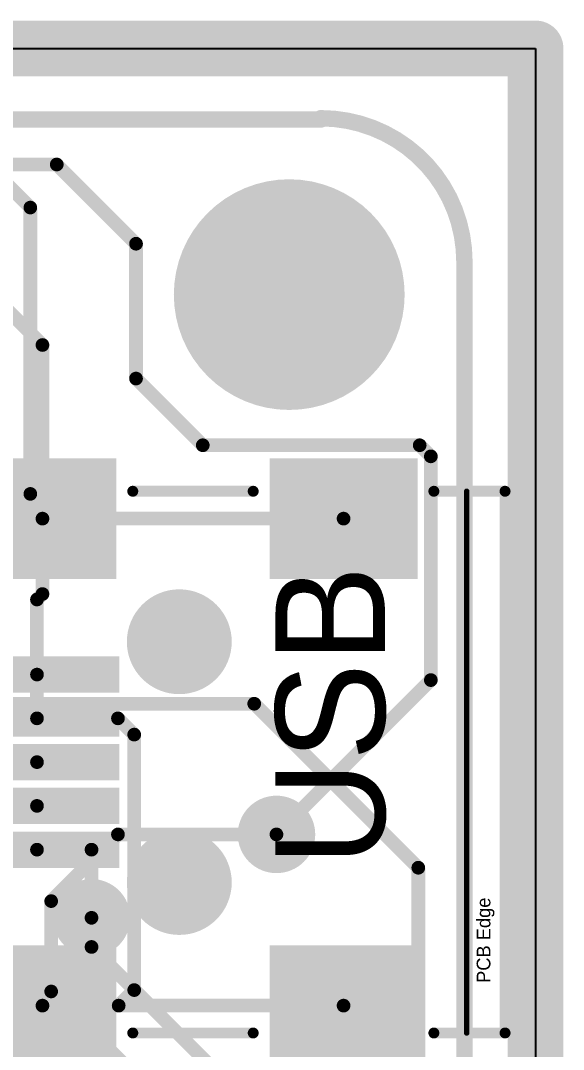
# Model space of a CAD drawing. Extents: x 50.3 to 133.3, y 75.7 to 118.9.
# Drawn here: x 123.39 to 133.31, y 99.91 to 118.71 of the extents above; entities that cross this region are included whole.
import ezdxf

# ---------------------------------------------------------------- set-up
doc = ezdxf.new("R2010")
doc.units = 0
doc.layers.get('0').update_dxf_attribs({"linetype": 'CONTINUOUS'})
for name, color, linetype in [('BOTTOMLAYER', 5, 'CONTINUOUS'), ('BOTTOMSOLDER', 6, 'CONTINUOUS'), ('INTERNALPLANE1', 76, 'CONTINUOUS'), ('INTERNALPLANE2', 16, 'CONTINUOUS'), ('KEEPOUTLAYER', 6, 'CONTINUOUS'), ('MECHANICAL1', 6, 'CONTINUOUS'), ('MULTILAYER', 9, 'CONTINUOUS'), ('PADHOLELAYER', 156, 'CONTINUOUS'), ('TOPLAYER', 1, 'CONTINUOUS'), ('TOPOVERLAY', 2, 'CONTINUOUS'), ('TOPPASTE', 8, 'CONTINUOUS'), ('TOPSOLDER', 216, 'CONTINUOUS'), ('VIAHOLELAYER', 16, 'CONTINUOUS')]:
    doc.layers.add(name, color=color, linetype=linetype)

# ---------------------------------------------------------------- blocks, each defined once
blk = doc.blocks.new('M____USB_26')
at = {"layer": 'BOTTOMLAYER', "const_width": 0.3}
for points in [[(-0.35, 2.2, 1), (-0.05, 2.2, 1)], [(-0.35, -2.2, 1), (-0.05, -2.2, 1)]]:
    blk.add_lwpolyline(points, format="xyb", close=True, dxfattribs=at)
at = {"layer": 'BOTTOMSOLDER', "const_width": 0.402}
for points in [[(-0.401, 2.2, 1), (0.001, 2.2, 1)], [(-0.401, -2.2, 1), (0.001, -2.2, 1)]]:
    blk.add_lwpolyline(points, format="xyb", close=True, dxfattribs=at)
at = {"layer": 'INTERNALPLANE1', "const_width": 0.958}
for points in [[(-0.679, 2.2, 1), (0.279, 2.2, 1)], [(-0.679, -2.2, 1), (0.279, -2.2, 1)]]:
    blk.add_lwpolyline(points, format="xyb", close=True, dxfattribs=at)
at = {"layer": 'INTERNALPLANE2', "const_width": 0.958}
for points in [[(-0.679, 2.2, 1), (0.279, 2.2, 1)], [(-0.679, -2.2, 1), (0.279, -2.2, 1)]]:
    blk.add_lwpolyline(points, format="xyb", close=True, dxfattribs=at)
at = {"layer": 'MECHANICAL1', "const_width": 0.1}
blk.add_lwpolyline([(5.05, -4.95), (5.05, 4.95)], dxfattribs=at)
at = {"layer": 'MECHANICAL1', "const_width": 0.05}
for points in [[(5.025, 4.95, 1), (5.075, 4.95, 1)], [(5.025, -4.95, 1), (5.075, -4.95, 1)]]:
    blk.add_lwpolyline(points, format="xyb", close=True, dxfattribs=at)
at = {"layer": 'MULTILAYER', "const_width": 0.3}
for points in [[(-0.35, 2.2, 1), (-0.05, 2.2, 1)], [(-0.35, -2.2, 1), (-0.05, -2.2, 1)]]:
    blk.add_lwpolyline(points, format="xyb", close=True, dxfattribs=at)
at = {"layer": 'PADHOLELAYER', "const_width": 0.45}
for points in [[(-0.425, 2.2, 1), (0.025, 2.2, 1)], [(-0.425, -2.2, 1), (0.025, -2.2, 1)]]:
    blk.add_lwpolyline(points, format="xyb", close=True, dxfattribs=at)
at = {"layer": 'TOPLAYER', "const_width": 0.3}
for points in [[(-0.35, 2.2, 1), (-0.05, 2.2, 1)], [(-0.35, -2.2, 1), (-0.05, -2.2, 1)]]:
    blk.add_lwpolyline(points, format="xyb", close=True, dxfattribs=at)
at = {"layer": 'TOPLAYER'}
for points in [[(-1.45, 3.45), (-1.45, 5.45), (-3.95, 3.45), (-3.95, 5.45)], [(4.05, 3.45), (4.05, 5.45), (1.55, 3.45), (1.55, 5.45)], [(-1.4, 1.37), (-1.4, 1.83), (-4.2, 1.37), (-4.2, 1.83)], [(-1.4, 0.57), (-1.4, 1.03), (-4.2, 0.57), (-4.2, 1.03)], [(-1.4, -0.23), (-1.4, 0.23), (-4.2, -0.23), (-4.2, 0.23)], [(-1.4, -1.03), (-1.4, -0.57), (-4.2, -1.03), (-4.2, -0.57)], [(-1.4, -1.83), (-1.4, -1.37), (-4.2, -1.83), (-4.2, -1.37)], [(-1.45, -5.45), (-1.45, -3.45), (-3.95, -5.45), (-3.95, -3.45)], [(4.05, -5.45), (4.05, -3.45), (1.55, -5.45), (1.55, -3.45)]]:
    blk.add_solid(points, dxfattribs=at)
at = {"layer": 'TOPOVERLAY', "const_width": 0.2}
for points in [[(-1.05, 4.95), (1.15, 4.95)], [(4.45, 4.95), (5.75, 4.95)], [(5.75, -4.95), (5.75, 4.95)], [(-3.85, 2.25), (-3.85, 3.05)], [(-3.85, -3.05), (-3.85, -2.25)], [(-1.05, -4.95), (1.15, -4.95)], [(4.45, -4.95), (5.75, -4.95)]]:
    blk.add_lwpolyline(points, dxfattribs=at)
at = {"layer": 'TOPOVERLAY'}
for points, const_width in [([(-1.1, 4.95, 1), (-1, 4.95, 1)], 0.1), ([(1.1, 4.95, 1), (1.2, 4.95, 1)], 0.1), ([(4.4, 4.95, 1), (4.5, 4.95, 1)], 0.1), ([(5.7, 4.95, 1), (5.8, 4.95, 1)], 0.1), ([(5.7, 4.95, 1), (5.8, 4.95, 1)], 0.1), ([(-3.9, 3.05, 1), (-3.8, 3.05, 1)], 0.1), ([(-3.9, 2.25, 1), (-3.8, 2.25, 1)], 0.1), ([(-4.375, -1.6, 1), (-4.625, -1.6, 1)], 0.25), ([(-4.687, -1.6, 1), (-4.563, -1.6, 1)], 0.125), ([(-4.437, -1.6, 1), (-4.312, -1.6, 1)], 0.125), ([(-3.9, -2.25, 1), (-3.8, -2.25, 1)], 0.1), ([(-3.9, -3.05, 1), (-3.8, -3.05, 1)], 0.1), ([(-1.1, -4.95, 1), (-1, -4.95, 1)], 0.1), ([(1.1, -4.95, 1), (1.2, -4.95, 1)], 0.1), ([(4.4, -4.95, 1), (4.5, -4.95, 1)], 0.1), ([(5.7, -4.95, 1), (5.8, -4.95, 1)], 0.1), ([(5.7, -4.95, 1), (5.8, -4.95, 1)], 0.1)]:
    blk.add_lwpolyline(points, format="xyb", close=True, dxfattribs=dict(at, const_width=const_width))
at = {"layer": 'TOPPASTE'}
for points in [[(-1.45, 3.45), (-1.45, 5.45), (-3.95, 3.45), (-3.95, 5.45)], [(4.05, 3.45), (4.05, 5.45), (1.55, 3.45), (1.55, 5.45)], [(-1.4, 1.37), (-1.4, 1.83), (-4.2, 1.37), (-4.2, 1.83)], [(-1.4, 0.57), (-1.4, 1.03), (-4.2, 0.57), (-4.2, 1.03)], [(-1.4, -0.23), (-1.4, 0.23), (-4.2, -0.23), (-4.2, 0.23)], [(-1.4, -1.03), (-1.4, -0.57), (-4.2, -1.03), (-4.2, -0.57)], [(-1.4, -1.83), (-1.4, -1.37), (-4.2, -1.83), (-4.2, -1.37)], [(-1.45, -5.45), (-1.45, -3.45), (-3.95, -5.45), (-3.95, -3.45)], [(4.05, -5.45), (4.05, -3.45), (1.55, -5.45), (1.55, -3.45)]]:
    blk.add_solid(points, dxfattribs=at)
at = {"layer": 'TOPSOLDER', "const_width": 0.402}
for points in [[(-0.401, 2.2, 1), (0.001, 2.2, 1)], [(-0.401, -2.2, 1), (0.001, -2.2, 1)]]:
    blk.add_lwpolyline(points, format="xyb", close=True, dxfattribs=at)
at = {"layer": 'TOPSOLDER'}
for points in [[(-1.348, 3.348), (-1.348, 5.552), (-4.052, 3.348), (-4.052, 5.552)], [(4.152, 3.348), (4.152, 5.552), (1.448, 3.348), (1.448, 5.552)], [(-1.298, 1.268), (-1.298, 1.932), (-4.302, 1.268), (-4.302, 1.932)], [(-1.298, 0.468), (-1.298, 1.132), (-4.302, 0.468), (-4.302, 1.132)], [(-1.298, -0.332), (-1.298, 0.332), (-4.302, -0.332), (-4.302, 0.332)], [(-1.298, -1.132), (-1.298, -0.468), (-4.302, -1.132), (-4.302, -0.468)], [(-1.298, -1.932), (-1.298, -1.268), (-4.302, -1.932), (-4.302, -1.268)], [(-1.348, -5.552), (-1.348, -3.348), (-4.052, -5.552), (-4.052, -3.348)], [(4.152, -5.552), (4.152, -3.348), (1.448, -5.552), (1.448, -3.348)]]:
    blk.add_solid(points, dxfattribs=at)
at = {"layer": 'MECHANICAL1'}
blk.add_text('PCB Edge', height=0.25, rotation=90, dxfattribs=at).set_placement((5.482, -4.036))

msp = doc.modelspace()

# ---------------------------------------------------------------- linework, layer by layer
at = {"layer": 'BOTTOMLAYER', "const_width": 0.25}
for points in [[(122.758, 116.103), (123.571, 115.291)], [(123.571, 110.058), (123.571, 115.291)], [(122.733, 109.22), (123.571, 110.058)], [(121.082, 106.223), (127.66, 106.223)], [(127.66, 106.223), (130.658, 103.226)], [(123.952, 102.616), (125.171, 103.835)], [(125.171, 103.835), (128.067, 103.835)], [(130.658, 95.098), (130.658, 103.226)], [(123.952, 100.965), (123.952, 102.616)], [(124.689, 101.778), (124.689, 102.311)], [(124.689, 101.778), (128.092, 98.374)], [(123.952, 100.965), (127.254, 97.663)]]:
    msp.add_lwpolyline(points, dxfattribs=at)
at = {"layer": 'BOTTOMLAYER'}
for points, const_width in [([(123.509, 115.291, 1), (123.633, 115.291, 1)], 0.125), ([(123.509, 115.291, 1), (123.633, 115.291, 1)], 0.125), ([(123.509, 110.058, 1), (123.633, 110.058, 1)], 0.125), ([(123.509, 110.058, 1), (123.633, 110.058, 1)], 0.125), ([(127.598, 106.223, 1), (127.723, 106.223, 1)], 0.125), ([(127.598, 106.223, 1), (127.723, 106.223, 1)], 0.125), ([(127.867, 103.835, 1), (128.267, 103.835, 1)], 0.4), ([(125.109, 103.835, 1), (125.234, 103.835, 1)], 0.125), ([(125.109, 103.835, 1), (125.234, 103.835, 1)], 0.125), ([(128.004, 103.835, 1), (128.129, 103.835, 1)], 0.125), ([(130.595, 103.226, 1), (130.72, 103.226, 1)], 0.125), ([(130.595, 103.226, 1), (130.72, 103.226, 1)], 0.125), ([(123.89, 102.616, 1), (124.014, 102.616, 1)], 0.125), ([(123.89, 102.616, 1), (124.014, 102.616, 1)], 0.125), ([(124.489, 102.311, 1), (124.889, 102.311, 1)], 0.4), ([(124.626, 102.311, 1), (124.751, 102.311, 1)], 0.125), ([(124.626, 101.778, 1), (124.751, 101.778, 1)], 0.125), ([(124.626, 101.778, 1), (124.751, 101.778, 1)], 0.125), ([(123.89, 100.965, 1), (124.014, 100.965, 1)], 0.125), ([(123.89, 100.965, 1), (124.014, 100.965, 1)], 0.125)]:
    msp.add_lwpolyline(points, format="xyb", close=True, dxfattribs=dict(at, const_width=const_width))
at = {"layer": 'BOTTOMSOLDER', "const_width": 0.502}
for points in [[(127.816, 103.835, 1), (128.318, 103.835, 1)], [(124.438, 102.311, 1), (124.939, 102.311, 1)]]:
    msp.add_lwpolyline(points, format="xyb", close=True, dxfattribs=at)
at = {"layer": 'INTERNALPLANE1'}
for p, q in [((50.8, 118.2), (132.8, 118.2)), ((132.8, 118.2), (132.8, 76.2))]:
    msp.add_line(p, q, dxfattribs=at)
at = {"layer": 'INTERNALPLANE1', "const_width": 1.016}
for points in [[(50.8, 118.2), (132.8, 118.2)], [(132.8, 76.2), (132.8, 118.2)]]:
    msp.add_lwpolyline(points, dxfattribs=at)
at = {"layer": 'INTERNALPLANE1'}
for points, const_width in [([(132.546, 118.2, 1), (133.054, 118.2, 1)], 0.508), ([(132.546, 118.2, 1), (133.054, 118.2, 1)], 0.508), ([(127.246, 113.7, 1), (129.354, 113.7, 1)], 2.108), ([(127.713, 103.835, 1), (128.421, 103.835, 1)], 0.708), ([(124.335, 102.311, 1), (125.043, 102.311, 1)], 0.708)]:
    msp.add_lwpolyline(points, format="xyb", close=True, dxfattribs=dict(at, const_width=const_width))
at = {"layer": 'INTERNALPLANE2'}
for p, q in [((50.8, 118.2), (132.8, 118.2)), ((132.8, 118.2), (132.8, 76.2))]:
    msp.add_line(p, q, dxfattribs=at)
at = {"layer": 'INTERNALPLANE2', "const_width": 1.016}
for points in [[(50.8, 118.2), (132.8, 118.2)], [(132.8, 76.2), (132.8, 118.2)]]:
    msp.add_lwpolyline(points, dxfattribs=at)
at = {"layer": 'INTERNALPLANE2'}
for points, const_width in [([(132.546, 118.2, 1), (133.054, 118.2, 1)], 0.508), ([(132.546, 118.2, 1), (133.054, 118.2, 1)], 0.508), ([(127.246, 113.7, 1), (129.354, 113.7, 1)], 2.108), ([(127.713, 103.835, 1), (128.421, 103.835, 1)], 0.708), ([(124.335, 102.311, 1), (125.043, 102.311, 1)], 0.708)]:
    msp.add_lwpolyline(points, format="xyb", close=True, dxfattribs=dict(at, const_width=const_width))
at = {"layer": 'KEEPOUTLAYER', "const_width": 0.3}
for points in [[(54.737, 116.9), (128.877, 116.9)], [(131.5, 80.123), (131.5, 114.3)]]:
    msp.add_lwpolyline(points, dxfattribs=at)
msp.add_lwpolyline([(128.877, 116.923, -0.414214), (131.5, 114.3)], format="xyb", dxfattribs=at)
at = {"layer": 'KEEPOUTLAYER', "const_width": 0.15}
for points in [[(128.802, 116.923, 1), (128.952, 116.923, 1)], [(128.802, 116.9, 1), (128.952, 116.9, 1)], [(131.425, 114.3, 1), (131.575, 114.3, 1)], [(131.425, 114.3, 1), (131.575, 114.3, 1)]]:
    msp.add_lwpolyline(points, format="xyb", close=True, dxfattribs=at)
at = {"layer": 'MULTILAYER', "const_width": 0.4}
for points in [[(127.867, 103.835, 1), (128.267, 103.835, 1)], [(124.489, 102.311, 1), (124.889, 102.311, 1)]]:
    msp.add_lwpolyline(points, format="xyb", close=True, dxfattribs=at)
at = {"layer": 'PADHOLELAYER', "const_width": 1.6}
msp.add_lwpolyline([(127.5, 113.7, 1), (129.1, 113.7, 1)], format="xyb", close=True, dxfattribs=at)
at = {"layer": 'TOPLAYER', "const_width": 0.25}
for points in [[(112.522, 116.078), (124.054, 116.078)], [(124.054, 116.078), (125.501, 114.63)], [(125.501, 112.166), (125.501, 114.63)], [(122.271, 114.3), (123.792, 112.779)], [(123.792, 109.606), (123.792, 112.779)], [(125.501, 112.166), (126.721, 110.947)], [(126.721, 110.947), (130.683, 110.947)], [(130.683, 110.947), (130.886, 110.744)], [(130.886, 106.655), (130.886, 110.744)], [(123.792, 108.228), (123.792, 109.606)], [(123.792, 109.606), (129.292, 109.606)], [(123.692, 108.128), (123.792, 108.228)], [(123.692, 106.756), (123.692, 108.128)], [(123.692, 105.956), (123.692, 106.756)], [(128.067, 103.835), (130.886, 106.655)], [(123.692, 105.956), (125.171, 105.956)], [(125.171, 105.956), (125.469, 105.659)], [(125.469, 100.99), (125.469, 105.659)], [(118.656, 105.156), (123.692, 105.156)], [(122.123, 104.356), (123.692, 104.356)], [(123.692, 103.556), (124.689, 103.556)], [(124.689, 102.311), (124.689, 103.556)], [(125.184, 100.706), (125.469, 100.99)], [(120.518, 100.706), (123.792, 100.706)], [(123.792, 100.706), (125.184, 100.706)], [(125.184, 100.706), (129.292, 100.706)]]:
    msp.add_lwpolyline(points, dxfattribs=at)
at = {"layer": 'TOPLAYER'}
for points, const_width in [([(123.991, 116.078, 1), (124.116, 116.078, 1)], 0.125), ([(123.991, 116.078, 1), (124.116, 116.078, 1)], 0.125), ([(125.439, 114.63, 1), (125.564, 114.63, 1)], 0.125), ([(125.439, 114.63, 1), (125.564, 114.63, 1)], 0.125), ([(123.73, 112.779, 1), (123.855, 112.779, 1)], 0.125), ([(123.73, 112.779, 1), (123.855, 112.779, 1)], 0.125), ([(125.439, 112.166, 1), (125.564, 112.166, 1)], 0.125), ([(125.439, 112.166, 1), (125.564, 112.166, 1)], 0.125), ([(126.658, 110.947, 1), (126.783, 110.947, 1)], 0.125), ([(126.658, 110.947, 1), (126.783, 110.947, 1)], 0.125), ([(130.621, 110.947, 1), (130.745, 110.947, 1)], 0.125), ([(130.621, 110.947, 1), (130.745, 110.947, 1)], 0.125), ([(130.824, 110.744, 1), (130.949, 110.744, 1)], 0.125), ([(130.824, 110.744, 1), (130.949, 110.744, 1)], 0.125), ([(123.73, 109.606, 1), (123.855, 109.606, 1)], 0.125), ([(123.73, 109.606, 1), (123.855, 109.606, 1)], 0.125), ([(123.73, 109.606, 1), (123.855, 109.606, 1)], 0.125), ([(129.23, 109.606, 1), (129.355, 109.606, 1)], 0.125), ([(123.73, 108.228, 1), (123.855, 108.228, 1)], 0.125), ([(123.73, 108.228, 1), (123.855, 108.228, 1)], 0.125), ([(123.63, 108.128, 1), (123.755, 108.128, 1)], 0.125), ([(123.63, 108.128, 1), (123.755, 108.128, 1)], 0.125), ([(123.63, 106.756, 1), (123.755, 106.756, 1)], 0.125), ([(123.63, 106.756, 1), (123.755, 106.756, 1)], 0.125), ([(130.824, 106.655, 1), (130.949, 106.655, 1)], 0.125), ([(130.824, 106.655, 1), (130.949, 106.655, 1)], 0.125), ([(123.63, 105.956, 1), (123.755, 105.956, 1)], 0.125), ([(123.63, 105.956, 1), (123.755, 105.956, 1)], 0.125), ([(125.109, 105.956, 1), (125.234, 105.956, 1)], 0.125), ([(125.109, 105.956, 1), (125.234, 105.956, 1)], 0.125), ([(125.406, 105.659, 1), (125.531, 105.659, 1)], 0.125), ([(125.406, 105.659, 1), (125.531, 105.659, 1)], 0.125), ([(123.63, 105.156, 1), (123.755, 105.156, 1)], 0.125), ([(123.63, 104.356, 1), (123.755, 104.356, 1)], 0.125), ([(127.867, 103.835, 1), (128.267, 103.835, 1)], 0.4), ([(128.004, 103.835, 1), (128.129, 103.835, 1)], 0.125), ([(123.63, 103.556, 1), (123.755, 103.556, 1)], 0.125), ([(124.626, 103.556, 1), (124.751, 103.556, 1)], 0.125), ([(124.626, 103.556, 1), (124.751, 103.556, 1)], 0.125), ([(124.489, 102.311, 1), (124.889, 102.311, 1)], 0.4), ([(124.626, 102.311, 1), (124.751, 102.311, 1)], 0.125), ([(125.406, 100.99, 1), (125.531, 100.99, 1)], 0.125), ([(125.406, 100.99, 1), (125.531, 100.99, 1)], 0.125), ([(123.73, 100.706, 1), (123.855, 100.706, 1)], 0.125), ([(123.73, 100.706, 1), (123.855, 100.706, 1)], 0.125), ([(125.122, 100.706, 1), (125.247, 100.706, 1)], 0.125), ([(125.122, 100.706, 1), (125.247, 100.706, 1)], 0.125), ([(125.122, 100.706, 1), (125.247, 100.706, 1)], 0.125), ([(129.23, 100.706, 1), (129.355, 100.706, 1)], 0.125)]:
    msp.add_lwpolyline(points, format="xyb", close=True, dxfattribs=dict(at, const_width=const_width))
at = {"layer": 'TOPSOLDER', "const_width": 0.502}
for points in [[(127.816, 103.835, 1), (128.318, 103.835, 1)], [(124.438, 102.311, 1), (124.939, 102.311, 1)]]:
    msp.add_lwpolyline(points, format="xyb", close=True, dxfattribs=at)
at = {"layer": 'VIAHOLELAYER', "const_width": 0.2}
for points in [[(127.967, 103.835, 1), (128.167, 103.835, 1)], [(124.589, 102.311, 1), (124.789, 102.311, 1)]]:
    msp.add_lwpolyline(points, format="xyb", close=True, dxfattribs=at)

# ---------------------------------------------------------------- block references
msp.add_blockref('M____USB_26', (126.492, 105.156))

# ---------------------------------------------------------------- texts
at = {"layer": 'TOPOVERLAY'}
msp.add_text('USB', height=2, rotation=90, dxfattribs=at).set_placement((130.048, 103.251))

doc.saveas('drawing.dxf')
